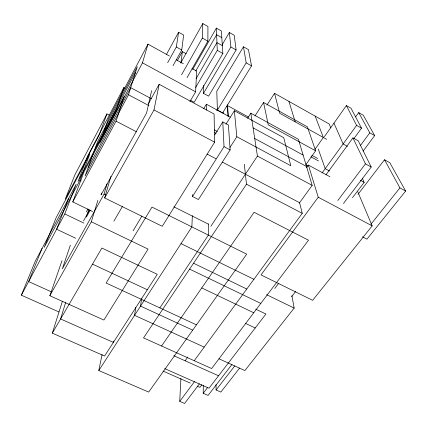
<?xml version="1.0" encoding="UTF-8"?>
<svg xmlns="http://www.w3.org/2000/svg" width="427" height="427" viewBox="0 0 427 427"><rect width="100%" height="100%" fill="white"/><g stroke="black" fill="none" stroke-linecap="round" stroke-linejoin="round"><path stroke-width="0.64" d="M208.381 223.871L208.376 235.112L159.863 307.899M187.037 77.65L207.885 41.189L207.933 26.469L202.809 23.538L180.989 62.443M206.332 110.171L206.38 104.215L230.254 117.185M231.914 364.53L208.093 395.413L203.22 393.267L203.3 385.303M222.286 44.547L229.336 32.468L234.199 35.26L236.12 49.964L208.584 96.15L203.487 93.364L203.642 85.432M181.534 74.816L202.361 38.056L202.809 23.538M192.347 215.619L191.867 226.902L98.792 370.535L148.687 392.087L246.705 254.166L151.991 207.079L106.12 283.01L196.468 324.851M214.733 134.9L222.777 121.903L228.397 124.94L230.132 149.904L198.432 199.532L192.497 196.516L192.588 194.536M199.414 383.825L184.603 403.462L179.735 401.353L180.909 378.413M189.914 101.599L195.619 91.832L196.676 71.09L192.038 68.523M180.941 63.153L182.356 51.614L186.076 53.685M173.031 65.678L181.747 50.012L183.637 35.051L178.603 32.212L166.455 54.432M141.599 298.852L140.547 306.106L192.71 330.135M167.656 62.716L176.324 46.986L178.603 32.212M135.786 307.461L134.564 315.334L204.197 347.119M113.641 341.082L113.395 342.395L60.586 318.958L65.667 302.444M104.663 197.957L154.003 109.936L159.154 84.274L214.082 114.014L214.653 142.164L162.26 226.305L104.663 197.957L110.924 176.282M98.792 370.535L102.106 354.453M151.601 90.743L146.568 113.064L101.055 194.899L101.626 193.004M147.977 44.146L108.394 118.952L99.843 142.917L142.479 62.833L147.977 44.146L169.428 56.012M70.386 245.146L62.342 268.829L104.039 194.152L107.028 183.957M91.314 221.768L148.062 249.106L103.889 320.053L49.852 295.73L91.314 221.768L97.858 200.359M128.516 94.773L137.286 66.665L97.82 141.118L85.037 176.084L128.516 94.773L149.012 105.677M52.318 333.151L101.882 248.044L157.269 274.326L104.599 356.038L52.318 333.151L62.353 301.377M88.773 209.609L86.361 217.103L90.214 210.148M72.771 201.918L116.059 121.156L124.156 96.379L83.98 171.894L72.771 201.918L92.558 211.525M123.862 87.567L116.667 108.752L78.04 181.448L87.732 155.956L123.862 87.567L125.031 88.192M49.852 295.73L62.006 260.694M106.937 113.918L99.197 134.932L65.23 199.19L74.901 174.83L106.937 113.918L109.28 115.141M79.913 180.343L89.755 154.168L56.145 217.695L44.205 247.42L79.913 180.343L81.109 180.936M21.35 295.185L64.792 213.948L76.182 184.176L35.254 261.255L21.35 295.185L58.894 311.929M68.517 198.614L56.62 229.23L75.702 238.271M42.14 248.274L28.63 281.569L51.576 291.935M95.109 148.537L135.434 72.595M88.245 167.309L130.726 87.684L151.302 98.69M86.387 211.829L87.989 208.926M83.484 220.967L89.601 209.913M148.233 104.001L159.154 84.274M177.194 60.88L182.356 51.614M192.705 69.42L216.361 28.102L221.351 30.957L222.851 53.482L194.152 102.293L190.351 100.233M195.763 70.994L216.633 34.731L221.8 37.677M196.057 78.733L216.959 42.631L222.334 45.678M113.876 221.186L122.538 206.236M195.699 87.38L217.279 50.338L216.361 28.102M203.487 93.364L230.895 46.997L229.336 32.468M203.652 108.773L206.38 104.215M243.475 46.773L216.783 91.245L217.396 110.081L222.622 112.92L251.53 65.891L248.45 49.617L243.475 46.773L246.171 62.86L217.396 110.081M133.091 230.815L141.972 216.019M216.66 110.556L217.695 108.858M226.876 106.761L227.57 105.634L248.583 117.126M225.947 124.23L234.359 110.721L283.758 137.718L290.798 165.735L236.825 136.72L234.359 110.721M192.497 196.516L224.026 146.658L222.777 121.903M247.601 118.236L250.825 113.176L298.409 139.293L312.164 185.355L299.3 203.113M230.014 147.406L236.825 136.72M254.946 115.963L263.582 102.501L307.403 126.835L315.622 150.816L306.036 164.368M266.955 105.085L274.534 93.332L329.142 123.963L330.679 127.598M210.858 226.267L257.428 156.09L250.825 113.176M244.313 164.315L246.496 184.202L143.531 337.89L211.632 368.544L308.518 240.23L254.102 212.278L161.561 346.009M314.912 149.423L323.346 137.473L315.153 116.112M324.435 136.651L346.377 105.57L350.994 108.212L361.53 128.169L353.753 138.818M306.49 167.784L308.411 165.078L329.906 176.719M355.627 116.891L358.707 112.616L363.281 115.231L374.666 135.605L363.142 151.073M185.115 360.788L187.837 357.025M322.006 173.079L356.588 125.373L346.377 105.57M325.988 174.83L352.937 137.878L358.264 140.867L371.218 167.048L343.452 203.53M194.232 360.714L302.247 213.324L299.535 202.483M308.411 165.078L318.232 197.21L261.02 274.908L312.649 300.32L372.179 225.878L357.794 191.814M360.271 145.687L369.777 132.84L358.707 112.616M179.735 401.353L194.482 381.642M337.805 200.514L365.459 163.856L352.937 137.878M201.896 384.695L199.895 387.337L197.482 386.27M274.764 288.497L278.783 283.186M352.494 197.648L364.167 182.382L362.261 178.171M203.22 393.267L207.645 387.492M357.959 194.37L384.513 159.762L389.824 162.724L405.65 191.05L366.948 239.168L362.475 236.82M239.611 368.085L220.844 392.093L216.099 389.99L234.786 365.891M291.582 296.738L295.655 291.502M291.892 295.639L294.16 308.086L244.884 370.572L218.95 358.781M370.892 224.271L399.912 187.885L384.513 159.762M164.667 368.597L209.006 388.223L265.92 314.021L255.709 309.132M163.098 371.09L190.245 383.078M173.773 355.702L218.544 375.787M92.515 264.132L147.326 289.752M245.578 323.431L255.213 327.979M201.747 287.937L253.761 312.756M64.792 213.948L83.841 223.091M189.604 269.122L260.806 303.426M193.548 263.24L246.769 289.026M266.635 294.71L294.16 308.086M181.021 243.641L253.9 279.295M104.039 194.152L105.816 195.027M173.837 206.812L208.381 224.122M116.059 121.156L136.715 131.911M246.496 184.202L302.247 213.324M207.159 154.115L215.961 158.743M222.414 162.132L299.594 202.713M224.026 146.658L230.132 149.904M154.003 109.936L214.653 142.164M318.232 197.21L372.179 225.878M214.397 129.883L217.322 131.447M214.354 132.413L216.105 133.347M257.428 156.09L312.164 185.355M254.722 138.503L306.538 166.509M305.876 164.801L308.209 166.06M253.083 127.849L303.122 155.07M329.495 170.997L325.203 168.665L318.275 149.05M360.367 180.306L364.167 182.382M142.479 62.833L195.619 91.832M311.859 155.332L317.656 158.497M310.904 156.821L318.499 160.958M315.622 150.816L268.236 124.839L263.582 102.501M365.459 163.856L371.218 167.048M176.383 59.86L183.343 63.714M399.912 187.885L405.65 191.05M326.698 139.33L279.69 113.256L274.534 93.332M176.324 46.986L181.747 50.012M347.471 146.37L343.121 143.952L333.962 123.152M202.361 38.056L207.885 41.189M246.171 62.86L251.53 65.891M356.588 125.373L361.53 128.169M369.777 132.84L374.666 135.605M217.279 50.338L222.851 53.482M230.895 46.997L236.12 49.964M288.951 101.418L295.196 121.855M227.57 105.634L228.349 116.598M227.249 104.775L228.066 116.432M223.118 112.253L223.193 113.582M216.025 384.716L216.099 389.99"/></g></svg>
